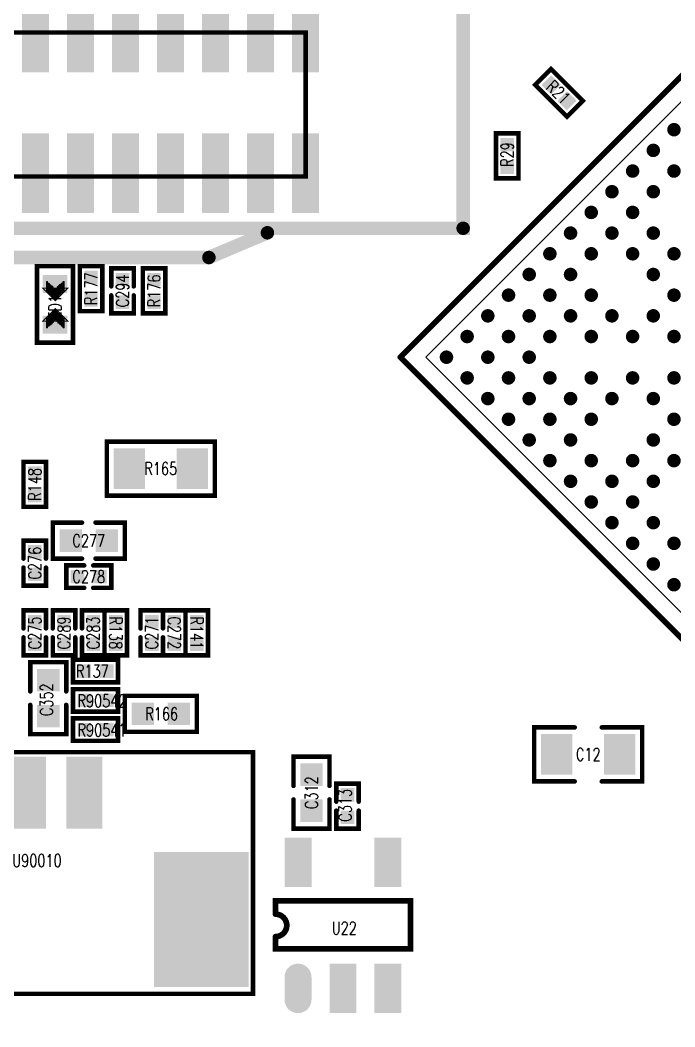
# Model space of a CAD drawing. Extents: x -54.9 to 3.9, y -25.5 to 62.3.
# Drawn here: x -40.33 to -25.77, y -4 to 18.37 of the extents above; entities that cross this region are included whole.
import ezdxf
from ezdxf.enums import TextEntityAlignment as Align

# ---------------------------------------------------------------- set-up
doc = ezdxf.new("R2010")
doc.units = 0
for name, pattern in [('KEEPOUT_00001000$0', [2, 1, 1]), ('TRMIDX_0', [2, 1, 1]), ('TRMIDX_1', [2, 1, 1])]:
    doc.linetypes.add(name, pattern=pattern)
for name, color, linetype in [('DRIL_NPLTE_THRU_01', 3, 'CONTINUOUS'), ('DRIL_NPLTE_THRU_02', 176, 'CONTINUOUS'), ('DRIL_NPLTE_THRU_03', 222, 'CONTINUOUS'), ('DRIL_NPLTE_THRU_04', 34, 'CONTINUOUS'), ('DRIL_NPLTE_THRU_05', 171, 'CONTINUOUS'), ('DRIL_NPLTE_THRU_06', 186, 'CONTINUOUS'), ('DRIL_NPLTE_THRU_07', 6, 'CONTINUOUS'), ('DRIL_NPLTE_THRU_08', 2, 'CONTINUOUS'), ('DRIL_PLTE_THRU_01', 3, 'CONTINUOUS'), ('DRIL_PLTE_THRU_02', 176, 'CONTINUOUS'), ('DRIL_PLTE_THRU_03', 222, 'CONTINUOUS'), ('DRIL_PLTE_THRU_04', 34, 'CONTINUOUS'), ('DRIL_PLTE_THRU_05', 171, 'CONTINUOUS'), ('DRIL_PLTE_THRU_06', 186, 'CONTINUOUS'), ('DRIL_PLTE_THRU_07', 6, 'CONTINUOUS'), ('DRIL_PLTE_THRU_08', 2, 'CONTINUOUS'), ('KEEPOUT_01', 4, 'CONTINUOUS'), ('PADS_BOT', 56, 'CONTINUOUS'), ('PADS_INNER', 96, 'CONTINUOUS'), ('PADS_TOP', 96, 'CONTINUOUS'), ('PADS_XR_123', 3, 'CONTINUOUS'), ('PART_NAME_126', 6, 'CONTINUOUS'), ('PART_TOP_2DLINE_00', 254, 'CONTINUOUS'), ('PART_TOP_2DLINE_126', 254, 'CONTINUOUS'), ('PART_TOP_COPPER_01', 254, 'CONTINUOUS')]:
    doc.layers.add(name, color=color, linetype=linetype)
doc.styles.add('W0$04', font='simplex', dxfattribs={"width": 0.75})

# ---------------------------------------------------------------- blocks, each defined once
blk = doc.blocks.new('SMOOTH_0$127')
at = {"const_width": 0.0635}
blk.add_lwpolyline([(-0.03175, 0, 1), (0.03175, 0, 1)], format="xyb", close=True, dxfattribs=at)
blk = doc.blocks.new('PART_BODY_TOP_154')
at = {"layer": 'KEEPOUT_01', "linetype": 'KEEPOUT_00001000$0'}
blk.add_lwpolyline([(-9.1, 9.1), (9.05, 9.1), (9.05, -9.1), (-9.1, -9.1)], close=True, dxfattribs=at)
at = {"layer": 'PART_TOP_2DLINE_00', "const_width": 0.127}
for points in [[(-9.5, -9.5), (-9.5, 9.095)], [(9.5, -9.5), (-9.5, -9.5)]]:
    blk.add_lwpolyline(points, dxfattribs=at)
at = {"layer": 'PART_TOP_2DLINE_00'}
blk.add_blockref('SMOOTH_0$127', (-9.5, -9.5), dxfattribs=at)
blk.add_blockref('SMOOTH_0$127', (-9.5, -9.5), dxfattribs=at)
blk = doc.blocks.new('DRIL_HOLE_0')
blk.add_lwpolyline([(0, 0, 1), (0, 0, 1)], format="xyb", close=True)
blk = doc.blocks.new('PAD_1')
blk.add_lwpolyline([(0, 0, 1), (0, 0, 1)], format="xyb", close=True)
blk = doc.blocks.new('PAD_3')
at = {"const_width": 0.15}
blk.add_lwpolyline([(0, -0.075, 1), (0, 0.075, 1)], format="xyb", close=True, dxfattribs=at)
blk = doc.blocks.new('STK_TOP_377')
at = {"layer": 'DRIL_PLTE_THRU_01'}
blk.add_blockref('DRIL_HOLE_0', (0, 0), dxfattribs=at)
at = {"layer": 'DRIL_PLTE_THRU_02'}
blk.add_blockref('DRIL_HOLE_0', (0, 0), dxfattribs=at)
at = {"layer": 'DRIL_PLTE_THRU_03'}
blk.add_blockref('DRIL_HOLE_0', (0, 0), dxfattribs=at)
at = {"layer": 'DRIL_PLTE_THRU_04'}
blk.add_blockref('DRIL_HOLE_0', (0, 0), dxfattribs=at)
at = {"layer": 'DRIL_PLTE_THRU_05'}
blk.add_blockref('DRIL_HOLE_0', (0, 0), dxfattribs=at)
at = {"layer": 'DRIL_PLTE_THRU_06'}
blk.add_blockref('DRIL_HOLE_0', (0, 0), dxfattribs=at)
at = {"layer": 'DRIL_PLTE_THRU_07'}
blk.add_blockref('DRIL_HOLE_0', (0, 0), dxfattribs=at)
at = {"layer": 'DRIL_PLTE_THRU_08'}
blk.add_blockref('DRIL_HOLE_0', (0, 0), dxfattribs=at)
at = {"layer": 'PADS_BOT'}
blk.add_blockref('PAD_1', (0, 0), dxfattribs=at)
at = {"layer": 'PADS_INNER'}
blk.add_blockref('PAD_1', (0, 0), dxfattribs=at)
at = {"layer": 'PADS_TOP'}
blk.add_blockref('PAD_3', (0, 0), dxfattribs=at)
at = {"layer": 'PADS_XR_123'}
blk.add_blockref('PAD_3', (0, 0), dxfattribs=at)
blk = doc.blocks.new('SYM_TOP_4')
for name, p in [('PART_BODY_TOP_154', (0, 0)), ('STK_TOP_377', (-8.775, -1.625)), ('STK_TOP_377', (-8.775, -2.275)), ('STK_TOP_377', (-8.125, -2.275)), ('STK_TOP_377', (-8.775, -2.925)), ('STK_TOP_377', (-8.125, -2.925)), ('STK_TOP_377', (-8.775, -3.575)), ('STK_TOP_377', (-8.125, -3.575)), ('STK_TOP_377', (-7.475, -3.575)), ('STK_TOP_377', (-6.825, -3.575)), ('STK_TOP_377', (-8.775, -4.225)), ('STK_TOP_377', (-8.125, -4.225)), ('STK_TOP_377', (-7.475, -4.225)), ('STK_TOP_377', (-6.825, -4.225)), ('STK_TOP_377', (-6.175, -4.225)), ('STK_TOP_377', (-8.775, -4.875)), ('STK_TOP_377', (-8.125, -4.875)), ('STK_TOP_377', (-6.175, -4.875)), ('STK_TOP_377', (-5.525, -4.875)), ('STK_TOP_377', (-8.775, -5.525)), ('STK_TOP_377', (-8.125, -5.525)), ('STK_TOP_377', (-7.475, -5.525)), ('STK_TOP_377', (-6.825, -5.525)), ('STK_TOP_377', (-6.175, -5.525)), ('STK_TOP_377', (-4.875, -5.525)), ('STK_TOP_377', (-8.775, -6.175)), ('STK_TOP_377', (-8.125, -6.175)), ('STK_TOP_377', (-7.475, -6.175)), ('STK_TOP_377', (-6.825, -6.175)), ('STK_TOP_377', (-5.525, -6.175)), ('STK_TOP_377', (-4.875, -6.175)), ('STK_TOP_377', (-4.225, -6.175)), ('STK_TOP_377', (-8.775, -6.825)), ('STK_TOP_377', (-8.125, -6.825)), ('STK_TOP_377', (-7.475, -6.825)), ('STK_TOP_377', (-6.175, -6.825)), ('STK_TOP_377', (-5.525, -6.825)), ('STK_TOP_377', (-4.225, -6.825)), ('STK_TOP_377', (-3.575, -6.825)), ('STK_TOP_377', (-8.775, -7.475)), ('STK_TOP_377', (-8.125, -7.475)), ('STK_TOP_377', (-7.475, -7.475)), ('STK_TOP_377', (-6.825, -7.475)), ('STK_TOP_377', (-6.175, -7.475)), ('STK_TOP_377', (-5.525, -7.475)), ('STK_TOP_377', (-4.225, -7.475)), ('STK_TOP_377', (-3.575, -7.475)), ('STK_TOP_377', (-8.775, -8.125)), ('STK_TOP_377', (-8.125, -8.125)), ('STK_TOP_377', (-7.475, -8.125)), ('STK_TOP_377', (-6.825, -8.125)), ('STK_TOP_377', (-6.175, -8.125)), ('STK_TOP_377', (-5.525, -8.125)), ('STK_TOP_377', (-4.875, -8.125)), ('STK_TOP_377', (-4.225, -8.125)), ('STK_TOP_377', (-3.575, -8.125)), ('STK_TOP_377', (-2.925, -8.125)), ('STK_TOP_377', (-2.275, -8.125)), ('STK_TOP_377', (-8.775, -8.775)), ('STK_TOP_377', (-8.125, -8.775)), ('STK_TOP_377', (-7.475, -8.775)), ('STK_TOP_377', (-6.825, -8.775)), ('STK_TOP_377', (-6.175, -8.775)), ('STK_TOP_377', (-5.525, -8.775)), ('STK_TOP_377', (-4.875, -8.775)), ('STK_TOP_377', (-4.225, -8.775)), ('STK_TOP_377', (-3.575, -8.775)), ('STK_TOP_377', (-2.925, -8.775)), ('STK_TOP_377', (-2.275, -8.775)), ('STK_TOP_377', (-1.625, -8.775))]:
    blk.add_blockref(name, p)
blk = doc.blocks.new('PART_TOP_1')
blk.add_blockref('SYM_TOP_4', (0, 0))
blk = doc.blocks.new('SMOOTH_0$1')
at = {"const_width": 0.05}
blk.add_lwpolyline([(-0.025, 0, 1), (0.025, 0, 1)], format="xyb", close=True, dxfattribs=at)
blk = doc.blocks.new('PART_BODY_TOP_164')
at = {"layer": 'PART_TOP_2DLINE_126', "const_width": 0.1}
for points in [[(-0.1, 0.25), (-0.5, 0.25), (-0.5, -0.25), (-0.1, -0.25)], [(0.1, 0.25), (0.5, 0.25), (0.5, -0.25), (0.1, -0.25)]]:
    blk.add_lwpolyline(points, dxfattribs=at)
at = {"layer": 'PART_TOP_2DLINE_126'}
for p in [(-0.5, 0.25), (-0.1, 0.25), (0.1, 0.25), (0.5, 0.25), (-0.5, -0.25), (-0.1, -0.25), (0.1, -0.25), (0.5, -0.25)]:
    blk.add_blockref('SMOOTH_0$1', p, dxfattribs=at)
blk = doc.blocks.new('PAD_13')
at = {"const_width": 0.3}
blk.add_lwpolyline([(-0.15, 0), (0.15, 0)], dxfattribs=at)
blk = doc.blocks.new('STK_TOP_408')
at = {"layer": 'DRIL_NPLTE_THRU_01'}
blk.add_blockref('DRIL_HOLE_0', (0, 0), dxfattribs=at)
at = {"layer": 'DRIL_NPLTE_THRU_02'}
blk.add_blockref('DRIL_HOLE_0', (0, 0), dxfattribs=at)
at = {"layer": 'DRIL_NPLTE_THRU_03'}
blk.add_blockref('DRIL_HOLE_0', (0, 0), dxfattribs=at)
at = {"layer": 'DRIL_NPLTE_THRU_04'}
blk.add_blockref('DRIL_HOLE_0', (0, 0), dxfattribs=at)
at = {"layer": 'DRIL_NPLTE_THRU_05'}
blk.add_blockref('DRIL_HOLE_0', (0, 0), dxfattribs=at)
at = {"layer": 'DRIL_NPLTE_THRU_06'}
blk.add_blockref('DRIL_HOLE_0', (0, 0), dxfattribs=at)
at = {"layer": 'DRIL_NPLTE_THRU_07'}
blk.add_blockref('DRIL_HOLE_0', (0, 0), dxfattribs=at)
at = {"layer": 'DRIL_NPLTE_THRU_08'}
blk.add_blockref('DRIL_HOLE_0', (0, 0), dxfattribs=at)
at = {"layer": 'PADS_BOT'}
blk.add_blockref('PAD_1', (0, 0), dxfattribs=at)
at = {"layer": 'PADS_INNER'}
blk.add_blockref('PAD_1', (0, 0), dxfattribs=at)
at = {"layer": 'PADS_TOP'}
blk.add_blockref('PAD_13', (0, 0), dxfattribs=at)
blk = doc.blocks.new('SYM_TOP_9')
for name, p in [('PART_BODY_TOP_164', (0, 0)), ('STK_TOP_408', (-0.25, 0)), ('STK_TOP_408', (0.25, 0))]:
    blk.add_blockref(name, p)
blk = doc.blocks.new('PART_TOP_32')
blk.add_blockref('SYM_TOP_9', (0, 0))
at = {"layer": 'PART_NAME_126', "style": 'W0$04', "width": 0.75}
blk.add_text('C294', height=0.28, rotation=180, dxfattribs=at).set_placement((0, 0), align=Align.MIDDLE_CENTER)
blk = doc.blocks.new('PART_TOP_62')
blk.add_blockref('SYM_TOP_9', (0, 0))
at = {"layer": 'PART_NAME_126', "style": 'W0$04', "width": 0.75}
blk.add_text('C276', height=0.28, dxfattribs=at).set_placement((0, 0), align=Align.MIDDLE_CENTER)
blk = doc.blocks.new('PART_TOP_69')
blk.add_blockref('SYM_TOP_9', (0, 0))
at = {"layer": 'PART_NAME_126', "style": 'W0$04', "width": 0.75}
blk.add_text('C278', height=0.28, rotation=180, dxfattribs=at).set_placement((0, 0), align=Align.MIDDLE_CENTER)
blk = doc.blocks.new('PART_BODY_TOP_163')
at = {"layer": 'PART_TOP_2DLINE_126', "const_width": 0.1}
for points in [[(-0.3, 0.6), (-1.2, 0.6), (-1.2, -0.6), (-0.3, -0.6)], [(0.3, -0.6), (1.2, -0.6), (1.2, 0.6), (0.3, 0.6)]]:
    blk.add_lwpolyline(points, dxfattribs=at)
at = {"layer": 'PART_TOP_2DLINE_126'}
for p in [(-1.2, 0.6), (-0.3, 0.6), (0.3, 0.6), (1.2, 0.6), (-1.2, -0.6), (-0.3, -0.6), (0.3, -0.6), (1.2, -0.6)]:
    blk.add_blockref('SMOOTH_0$1', p, dxfattribs=at)
blk = doc.blocks.new('PAD_15')
at = {"const_width": 0.7}
blk.add_lwpolyline([(-0.45, 0), (0.45, 0)], dxfattribs=at)
blk = doc.blocks.new('STK_TOP_406')
at = {"layer": 'DRIL_PLTE_THRU_01'}
blk.add_blockref('DRIL_HOLE_0', (0, 0), dxfattribs=at)
at = {"layer": 'DRIL_PLTE_THRU_02'}
blk.add_blockref('DRIL_HOLE_0', (0, 0), dxfattribs=at)
at = {"layer": 'DRIL_PLTE_THRU_03'}
blk.add_blockref('DRIL_HOLE_0', (0, 0), dxfattribs=at)
at = {"layer": 'DRIL_PLTE_THRU_04'}
blk.add_blockref('DRIL_HOLE_0', (0, 0), dxfattribs=at)
at = {"layer": 'DRIL_PLTE_THRU_05'}
blk.add_blockref('DRIL_HOLE_0', (0, 0), dxfattribs=at)
at = {"layer": 'DRIL_PLTE_THRU_06'}
blk.add_blockref('DRIL_HOLE_0', (0, 0), dxfattribs=at)
at = {"layer": 'DRIL_PLTE_THRU_07'}
blk.add_blockref('DRIL_HOLE_0', (0, 0), dxfattribs=at)
at = {"layer": 'DRIL_PLTE_THRU_08'}
blk.add_blockref('DRIL_HOLE_0', (0, 0), dxfattribs=at)
at = {"layer": 'PADS_BOT'}
blk.add_blockref('PAD_1', (0, 0), dxfattribs=at)
at = {"layer": 'PADS_INNER'}
blk.add_blockref('PAD_1', (0, 0), dxfattribs=at)
at = {"layer": 'PADS_TOP', "rotation": 90}
blk.add_blockref('PAD_15', (0, 0), dxfattribs=at)
blk = doc.blocks.new('SYM_TOP_12')
for name, p in [('STK_TOP_406', (-0.7, 0)), ('STK_TOP_406', (0.7, 0)), ('PART_BODY_TOP_163', (0, 0))]:
    blk.add_blockref(name, p)
blk = doc.blocks.new('PART_TOP_106')
blk.add_blockref('SYM_TOP_12', (0, 0))
at = {"layer": 'PART_NAME_126', "style": 'W0$04', "width": 0.75}
blk.add_text('C12', height=0.28, dxfattribs=at).set_placement((0, 0), align=Align.MIDDLE_CENTER)
blk = doc.blocks.new('PART_TOP_172')
blk.add_blockref('SYM_TOP_9', (0, 0))
at = {"layer": 'PART_NAME_126', "style": 'W0$04', "width": 0.75}
blk.add_text('C275', height=0.28, rotation=180, dxfattribs=at).set_placement((0, 0), align=Align.MIDDLE_CENTER)
blk = doc.blocks.new('PART_TOP_180')
blk.add_blockref('SYM_TOP_9', (0, 0))
at = {"layer": 'PART_NAME_126', "style": 'W0$04', "width": 0.75}
blk.add_text('C283', height=0.28, rotation=180, dxfattribs=at).set_placement((0, 0), align=Align.MIDDLE_CENTER)
blk = doc.blocks.new('PART_TOP_202')
blk.add_blockref('SYM_TOP_9', (0, 0))
at = {"layer": 'PART_NAME_126', "style": 'W0$04', "width": 0.75}
blk.add_text('C271', height=0.28, dxfattribs=at).set_placement((0, 0), align=Align.MIDDLE_CENTER)
blk = doc.blocks.new('PART_TOP_274')
blk.add_blockref('SYM_TOP_9', (0, 0))
at = {"layer": 'PART_NAME_126', "style": 'W0$04', "width": 0.75}
blk.add_text('C289', height=0.28, rotation=180, dxfattribs=at).set_placement((0, 0), align=Align.MIDDLE_CENTER)
blk = doc.blocks.new('PART_TOP_275')
blk.add_blockref('SYM_TOP_9', (0, 0))
at = {"layer": 'PART_NAME_126', "style": 'W0$04', "width": 0.75}
blk.add_text('C313', height=0.28, dxfattribs=at).set_placement((0.02, 0.05), align=Align.MIDDLE_CENTER)
blk = doc.blocks.new('PART_BODY_TOP_175')
at = {"layer": 'PART_TOP_2DLINE_126', "const_width": 0.1}
for points in [[(-0.15, 0.4), (-0.8, 0.4), (-0.8, -0.4), (-0.15, -0.4)], [(0.15, -0.4), (0.8, -0.4), (0.8, 0.4), (0.15, 0.4)]]:
    blk.add_lwpolyline(points, dxfattribs=at)
at = {"layer": 'PART_TOP_2DLINE_126'}
for p in [(-0.8, 0.4), (-0.15, 0.4), (0.15, 0.4), (0.8, 0.4), (-0.8, -0.4), (-0.15, -0.4), (0.15, -0.4), (0.8, -0.4)]:
    blk.add_blockref('SMOOTH_0$1', p, dxfattribs=at)
blk = doc.blocks.new('PAD_19')
at = {"const_width": 0.5}
blk.add_lwpolyline([(-0.25, 0), (0.25, 0)], dxfattribs=at)
blk = doc.blocks.new('STK_TOP_435')
at = {"layer": 'DRIL_PLTE_THRU_01'}
blk.add_blockref('DRIL_HOLE_0', (0, 0), dxfattribs=at)
at = {"layer": 'DRIL_PLTE_THRU_02'}
blk.add_blockref('DRIL_HOLE_0', (0, 0), dxfattribs=at)
at = {"layer": 'DRIL_PLTE_THRU_03'}
blk.add_blockref('DRIL_HOLE_0', (0, 0), dxfattribs=at)
at = {"layer": 'DRIL_PLTE_THRU_04'}
blk.add_blockref('DRIL_HOLE_0', (0, 0), dxfattribs=at)
at = {"layer": 'DRIL_PLTE_THRU_05'}
blk.add_blockref('DRIL_HOLE_0', (0, 0), dxfattribs=at)
at = {"layer": 'DRIL_PLTE_THRU_06'}
blk.add_blockref('DRIL_HOLE_0', (0, 0), dxfattribs=at)
at = {"layer": 'DRIL_PLTE_THRU_07'}
blk.add_blockref('DRIL_HOLE_0', (0, 0), dxfattribs=at)
at = {"layer": 'DRIL_PLTE_THRU_08'}
blk.add_blockref('DRIL_HOLE_0', (0, 0), dxfattribs=at)
at = {"layer": 'PADS_BOT'}
blk.add_blockref('PAD_1', (0, 0), dxfattribs=at)
at = {"layer": 'PADS_INNER'}
blk.add_blockref('PAD_1', (0, 0), dxfattribs=at)
at = {"layer": 'PADS_TOP'}
blk.add_blockref('PAD_19', (0, 0), dxfattribs=at)
blk = doc.blocks.new('SYM_TOP_7')
for name, p in [('PART_BODY_TOP_175', (0, 0)), ('STK_TOP_435', (-0.4, 0)), ('STK_TOP_435', (0.4, 0))]:
    blk.add_blockref(name, p)
blk = doc.blocks.new('PART_TOP_276')
blk.add_blockref('SYM_TOP_7', (0, 0))
at = {"layer": 'PART_NAME_126', "style": 'W0$04', "width": 0.75}
blk.add_text('C277', height=0.28, rotation=180, dxfattribs=at).set_placement((0, 0), align=Align.MIDDLE_CENTER)
blk = doc.blocks.new('PART_TOP_324')
blk.add_blockref('SYM_TOP_9', (0, 0))
at = {"layer": 'PART_NAME_126', "style": 'W0$04', "width": 0.75}
blk.add_text('C272', height=0.28, rotation=180, dxfattribs=at).set_placement((0, 0), align=Align.MIDDLE_CENTER)
blk = doc.blocks.new('SMOOTH_0$0254')
at = {"const_width": 0.0127}
blk.add_lwpolyline([(-0.00635, 0, 1), (0.00635, 0, 1)], format="xyb", close=True, dxfattribs=at)
blk = doc.blocks.new('SMOOTH_0$0508')
at = {"const_width": 0.0254}
blk.add_lwpolyline([(-0.0127, 0, 1), (0.0127, 0, 1)], format="xyb", close=True, dxfattribs=at)
blk = doc.blocks.new('PART_BODY_TOP_29')
at = {"layer": 'PART_TOP_2DLINE_126', "const_width": 0.1}
blk.add_lwpolyline([(0.85, -0.4), (0.85, 0.4), (-0.85, 0.4), (-0.85, -0.4)], close=True, dxfattribs=at)
at = {"layer": 'PART_TOP_COPPER_01', "linetype": 'TRMIDX_0', "const_width": 0.0254}
for points in [[(-0.3556, -0.2667), (-0.08255, 0.00635), (-0.36195, 0.28575), (-0.36195, -0.254), (-0.3556, -0.254)], [(-0.3048, -0.1651), (-0.1397, 0), (-0.31115, 0.17145), (-0.31115, -0.1524), (-0.3048, -0.1524)]]:
    blk.add_lwpolyline(points, close=True, dxfattribs=at)
at = {"layer": 'PART_TOP_COPPER_01', "linetype": 'TRMIDX_1', "const_width": 0.0254}
for points in [[(0.3683, 0.2794), (0.09525, 0.00635), (0.37465, -0.27305), (0.37465, 0.2667), (0.3683, 0.2667)], [(0.3175, 0.1778), (0.1524, 0.0127), (0.32385, -0.15875), (0.32385, 0.1651), (0.3175, 0.1651)]]:
    blk.add_lwpolyline(points, close=True, dxfattribs=at)
at = {"layer": 'PART_TOP_COPPER_01', "linetype": 'TRMIDX_0', "const_width": 0.0508}
for points in [[(-0.3048, 0.1905), (-0.4953, 0.1905)], [(-0.2667, 0.1524), (-0.4572, 0.1524)], [(-0.2413, 0.1143), (-0.4318, 0.1143)], [(-0.2159, 0.0889), (-0.4064, 0.0889)], [(-0.1905, 0.0635), (-0.381, 0.0635)], [(-0.1524, 0.0381), (-0.3429, 0.0381)], [(-0.1397, -0.0127), (-0.3302, -0.0127)], [(-0.127, 0.0127), (-0.3175, 0.0127)], [(-0.3048, -0.1778), (-0.4953, -0.1778)], [(-0.2667, -0.1397), (-0.4572, -0.1397)], [(-0.2286, -0.1016), (-0.4191, -0.1016)], [(-0.2032, -0.0635), (-0.3937, -0.0635)], [(-0.1651, -0.0381), (-0.3556, -0.0381)]]:
    blk.add_lwpolyline(points, dxfattribs=at)
at = {"layer": 'PART_TOP_COPPER_01', "linetype": 'TRMIDX_1', "const_width": 0.0508}
for points in [[(0.1397, 0), (0.3302, 0)], [(0.1524, 0.0254), (0.3429, 0.0254)], [(0.1651, -0.0254), (0.3556, -0.0254)], [(0.1778, 0.0508), (0.3683, 0.0508)], [(0.2159, 0.0762), (0.4064, 0.0762)], [(0.2413, 0.1143), (0.4318, 0.1143)], [(0.2794, 0.1524), (0.4699, 0.1524)], [(0.3175, 0.1905), (0.508, 0.1905)], [(0.2032, -0.0508), (0.3937, -0.0508)], [(0.2286, -0.0762), (0.4191, -0.0762)], [(0.254, -0.1016), (0.4445, -0.1016)], [(0.2794, -0.1397), (0.4699, -0.1397)], [(0.3175, -0.1778), (0.508, -0.1778)]]:
    blk.add_lwpolyline(points, dxfattribs=at)
at = {"layer": 'PART_TOP_2DLINE_126'}
for p in [(-0.85, 0.4), (0.85, 0.4), (-0.85, -0.4), (0.85, -0.4)]:
    blk.add_blockref('SMOOTH_0$1', p, dxfattribs=at)
at = {"layer": 'PART_TOP_COPPER_01'}
for name, p in [('SMOOTH_0$0254', (-0.36195, 0.28575)), ('SMOOTH_0$0254', (0.3683, 0.2794)), ('SMOOTH_0$0254', (0.3683, 0.2667)), ('SMOOTH_0$0254', (0.37465, 0.2667)), ('SMOOTH_0$0508', (-0.4953, 0.1905)), ('SMOOTH_0$0508', (-0.4572, 0.1524)), ('SMOOTH_0$0508', (-0.4318, 0.1143)), ('SMOOTH_0$0508', (-0.4064, 0.0889)), ('SMOOTH_0$0508', (-0.381, 0.0635)), ('SMOOTH_0$0508', (-0.3429, 0.0381)), ('SMOOTH_0$0508', (-0.3302, -0.0127)), ('SMOOTH_0$0508', (-0.3175, 0.0127)), ('SMOOTH_0$0508', (-0.3048, 0.1905)), ('SMOOTH_0$0254', (-0.31115, 0.17145)), ('SMOOTH_0$0508', (-0.2667, 0.1524)), ('SMOOTH_0$0508', (-0.2413, 0.1143)), ('SMOOTH_0$0508', (-0.2159, 0.0889)), ('SMOOTH_0$0508', (-0.1905, 0.0635)), ('SMOOTH_0$0508', (-0.1524, 0.0381)), ('SMOOTH_0$0508', (-0.1397, -0.0127)), ('SMOOTH_0$0508', (-0.127, 0.0127)), ('SMOOTH_0$0254', (-0.1397, 0)), ('SMOOTH_0$0254', (-0.08255, 0.00635)), ('SMOOTH_0$0254', (0.09525, 0.00635)), ('SMOOTH_0$0508', (0.1397, 0)), ('SMOOTH_0$0508', (0.1524, 0.0254)), ('SMOOTH_0$0254', (0.1524, 0.0127)), ('SMOOTH_0$0508', (0.1651, -0.0254)), ('SMOOTH_0$0508', (0.1778, 0.0508)), ('SMOOTH_0$0508', (0.2159, 0.0762)), ('SMOOTH_0$0508', (0.2413, 0.1143)), ('SMOOTH_0$0508', (0.2794, 0.1524)), ('SMOOTH_0$0508', (0.3175, 0.1905)), ('SMOOTH_0$0254', (0.3175, 0.1778)), ('SMOOTH_0$0254', (0.3175, 0.1651)), ('SMOOTH_0$0508', (0.3302, 0)), ('SMOOTH_0$0254', (0.32385, 0.1651)), ('SMOOTH_0$0508', (0.3429, 0.0254)), ('SMOOTH_0$0508', (0.3556, -0.0254)), ('SMOOTH_0$0508', (0.3683, 0.0508)), ('SMOOTH_0$0508', (0.4064, 0.0762)), ('SMOOTH_0$0508', (0.4318, 0.1143)), ('SMOOTH_0$0508', (0.4699, 0.1524)), ('SMOOTH_0$0508', (0.508, 0.1905)), ('SMOOTH_0$0508', (-0.4953, -0.1778)), ('SMOOTH_0$0508', (-0.4572, -0.1397)), ('SMOOTH_0$0508', (-0.4191, -0.1016)), ('SMOOTH_0$0508', (-0.3937, -0.0635)), ('SMOOTH_0$0508', (-0.3556, -0.0381)), ('SMOOTH_0$0508', (-0.3048, -0.1778)), ('SMOOTH_0$0254', (-0.31115, -0.1524)), ('SMOOTH_0$0254', (-0.3048, -0.1524)), ('SMOOTH_0$0254', (-0.3048, -0.1651)), ('SMOOTH_0$0508', (-0.2667, -0.1397)), ('SMOOTH_0$0508', (-0.2286, -0.1016)), ('SMOOTH_0$0508', (-0.2032, -0.0635)), ('SMOOTH_0$0508', (-0.1651, -0.0381)), ('SMOOTH_0$0508', (0.2032, -0.0508)), ('SMOOTH_0$0508', (0.2286, -0.0762)), ('SMOOTH_0$0508', (0.254, -0.1016)), ('SMOOTH_0$0508', (0.2794, -0.1397)), ('SMOOTH_0$0508', (0.3175, -0.1778)), ('SMOOTH_0$0254', (0.32385, -0.15875)), ('SMOOTH_0$0508', (0.3937, -0.0508)), ('SMOOTH_0$0508', (0.4191, -0.0762)), ('SMOOTH_0$0508', (0.4445, -0.1016)), ('SMOOTH_0$0508', (0.4699, -0.1397)), ('SMOOTH_0$0508', (0.508, -0.1778)), ('SMOOTH_0$0254', (-0.36195, -0.254)), ('SMOOTH_0$0254', (-0.3556, -0.254)), ('SMOOTH_0$0254', (-0.3556, -0.2667)), ('SMOOTH_0$0254', (0.37465, -0.27305))]:
    blk.add_blockref(name, p, dxfattribs=at)
blk = doc.blocks.new('PAD_18')
at = {"const_width": 0.4}
blk.add_lwpolyline([(-0.275, 0), (0.275, 0)], dxfattribs=at)
blk = doc.blocks.new('STK_TOP_121')
at = {"layer": 'DRIL_PLTE_THRU_01'}
blk.add_blockref('DRIL_HOLE_0', (0, 0), dxfattribs=at)
at = {"layer": 'DRIL_PLTE_THRU_02'}
blk.add_blockref('DRIL_HOLE_0', (0, 0), dxfattribs=at)
at = {"layer": 'DRIL_PLTE_THRU_03'}
blk.add_blockref('DRIL_HOLE_0', (0, 0), dxfattribs=at)
at = {"layer": 'DRIL_PLTE_THRU_04'}
blk.add_blockref('DRIL_HOLE_0', (0, 0), dxfattribs=at)
at = {"layer": 'DRIL_PLTE_THRU_05'}
blk.add_blockref('DRIL_HOLE_0', (0, 0), dxfattribs=at)
at = {"layer": 'DRIL_PLTE_THRU_06'}
blk.add_blockref('DRIL_HOLE_0', (0, 0), dxfattribs=at)
at = {"layer": 'DRIL_PLTE_THRU_07'}
blk.add_blockref('DRIL_HOLE_0', (0, 0), dxfattribs=at)
at = {"layer": 'DRIL_PLTE_THRU_08'}
blk.add_blockref('DRIL_HOLE_0', (0, 0), dxfattribs=at)
at = {"layer": 'PADS_BOT'}
blk.add_blockref('PAD_1', (0, 0), dxfattribs=at)
at = {"layer": 'PADS_INNER'}
blk.add_blockref('PAD_1', (0, 0), dxfattribs=at)
at = {"layer": 'PADS_TOP', "rotation": 90}
blk.add_blockref('PAD_18', (0, 0), dxfattribs=at)
blk = doc.blocks.new('SYM_TOP_22')
for name, p in [('PART_BODY_TOP_29', (0, 0)), ('STK_TOP_121', (-0.45, 0)), ('STK_TOP_121', (0.45, 0))]:
    blk.add_blockref(name, p)
blk = doc.blocks.new('PART_TOP_388')
blk.add_blockref('SYM_TOP_22', (0, 0))
at = {"layer": 'PART_NAME_126', "style": 'W0$04', "width": 0.75}
blk.add_text('ED15', height=0.28, rotation=180, dxfattribs=at).set_placement((-0.03, 0), align=Align.MIDDLE_CENTER)
blk = doc.blocks.new('SMOOTH_0$3')
at = {"const_width": 0.15}
blk.add_lwpolyline([(-0.075, 0, 1), (0.075, 0, 1)], format="xyb", close=True, dxfattribs=at)
blk = doc.blocks.new('PART_BODY_TOP_174')
at = {"layer": 'PART_TOP_2DLINE_126'}
for points, const_width in [([(-3.55, 1.25), (17.5, 1.25), (17.5, -4.35), (-3.55, -4.35)], 0.3), ([(-0.05, 0), (14, 0), (14, -3.2), (-0.05, -3.2)], 0.1)]:
    blk.add_lwpolyline(points, close=True, dxfattribs=dict(at, const_width=const_width))
at = {"layer": 'PART_TOP_2DLINE_126', "const_width": 0.3}
blk.add_lwpolyline([(1.1, -4.3), (2.75, -5), (11.85, -5), (13.15, -4.45)], dxfattribs=at)
at = {"layer": 'PART_TOP_2DLINE_126'}
for name, p in [('SMOOTH_0$3', (-3.55, 1.25)), ('SMOOTH_0$3', (17.5, 1.25)), ('SMOOTH_0$1', (-0.05, 0)), ('SMOOTH_0$1', (14, 0)), ('SMOOTH_0$1', (-0.05, -3.2)), ('SMOOTH_0$1', (14, -3.2)), ('SMOOTH_0$3', (-3.55, -4.35)), ('SMOOTH_0$3', (1.1, -4.3)), ('SMOOTH_0$3', (17.5, -4.35)), ('SMOOTH_0$3', (13.15, -4.45)), ('SMOOTH_0$3', (2.75, -5)), ('SMOOTH_0$3', (11.85, -5))]:
    blk.add_blockref(name, p, dxfattribs=at)
blk = doc.blocks.new('PAD_29')
at = {"const_width": 0.6}
blk.add_lwpolyline([(-0.8875, 0), (0.8875, 0)], dxfattribs=at)
blk = doc.blocks.new('STK_TOP_433')
at = {"layer": 'DRIL_PLTE_THRU_01'}
blk.add_blockref('DRIL_HOLE_0', (0, 0), dxfattribs=at)
at = {"layer": 'DRIL_PLTE_THRU_02'}
blk.add_blockref('DRIL_HOLE_0', (0, 0), dxfattribs=at)
at = {"layer": 'DRIL_PLTE_THRU_03'}
blk.add_blockref('DRIL_HOLE_0', (0, 0), dxfattribs=at)
at = {"layer": 'DRIL_PLTE_THRU_04'}
blk.add_blockref('DRIL_HOLE_0', (0, 0), dxfattribs=at)
at = {"layer": 'DRIL_PLTE_THRU_05'}
blk.add_blockref('DRIL_HOLE_0', (0, 0), dxfattribs=at)
at = {"layer": 'DRIL_PLTE_THRU_06'}
blk.add_blockref('DRIL_HOLE_0', (0, 0), dxfattribs=at)
at = {"layer": 'DRIL_PLTE_THRU_07'}
blk.add_blockref('DRIL_HOLE_0', (0, 0), dxfattribs=at)
at = {"layer": 'DRIL_PLTE_THRU_08'}
blk.add_blockref('DRIL_HOLE_0', (0, 0), dxfattribs=at)
at = {"layer": 'PADS_BOT'}
blk.add_blockref('PAD_1', (0, 0), dxfattribs=at)
at = {"layer": 'PADS_INNER'}
blk.add_blockref('PAD_1', (0, 0), dxfattribs=at)
at = {"layer": 'PADS_TOP', "rotation": 90}
blk.add_blockref('PAD_29', (0, 0), dxfattribs=at)
blk = doc.blocks.new('SYM_TOP_39')
for name, p in [('PART_BODY_TOP_174', (0, 0)), ('STK_TOP_433', (0, 0)), ('STK_TOP_433', (1, 0)), ('STK_TOP_433', (2, 0)), ('STK_TOP_433', (3, 0)), ('STK_TOP_433', (4, 0)), ('STK_TOP_433', (5, 0)), ('STK_TOP_433', (6, 0)), ('STK_TOP_433', (7, 0)), ('STK_TOP_433', (8, 0)), ('STK_TOP_433', (9, 0)), ('STK_TOP_433', (10, 0)), ('STK_TOP_433', (11, 0)), ('STK_TOP_433', (12, 0)), ('STK_TOP_433', (13, 0)), ('STK_TOP_433', (14, 0)), ('STK_TOP_433', (0, -3.125)), ('STK_TOP_433', (1, -3.125)), ('STK_TOP_433', (2, -3.125)), ('STK_TOP_433', (3, -3.125)), ('STK_TOP_433', (4, -3.125)), ('STK_TOP_433', (5, -3.125)), ('STK_TOP_433', (6, -3.125)), ('STK_TOP_433', (7, -3.125)), ('STK_TOP_433', (8, -3.125)), ('STK_TOP_433', (9, -3.125)), ('STK_TOP_433', (10, -3.125)), ('STK_TOP_433', (11, -3.125)), ('STK_TOP_433', (12, -3.125)), ('STK_TOP_433', (13, -3.125)), ('STK_TOP_433', (14, -3.125))]:
    blk.add_blockref(name, p)
blk = doc.blocks.new('PART_TOP_414')
blk.add_blockref('SYM_TOP_39', (0, 0))
at = {"layer": 'PART_NAME_126', "style": 'W0$04', "width": 0.75}
blk.add_text('J9511', height=0.28, dxfattribs=at).set_placement((6.975, -1.875), align=Align.MIDDLE_CENTER)
blk = doc.blocks.new('PART_BODY_TOP_166')
at = {"layer": 'PART_TOP_2DLINE_126', "const_width": 0.1}
blk.add_lwpolyline([(-0.5, 0.25), (0.5, 0.25), (0.5, -0.25), (-0.5, -0.25)], close=True, dxfattribs=at)
at = {"layer": 'PART_TOP_2DLINE_126'}
for p in [(-0.5, 0.25), (0.5, 0.25), (-0.5, -0.25), (0.5, -0.25)]:
    blk.add_blockref('SMOOTH_0$1', p, dxfattribs=at)
blk = doc.blocks.new('SYM_TOP_5')
for name, p in [('PART_BODY_TOP_166', (0, 0)), ('STK_TOP_408', (-0.25, 0)), ('STK_TOP_408', (0.25, 0))]:
    blk.add_blockref(name, p)
blk = doc.blocks.new('PART_TOP_446')
blk.add_blockref('SYM_TOP_5', (0, 0))
at = {"layer": 'PART_NAME_126', "style": 'W0$04', "width": 0.75}
blk.add_text('R21', height=0.28, rotation=181.2, dxfattribs=at).set_placement((0.02, 0), align=Align.MIDDLE_CENTER)
blk = doc.blocks.new('PART_TOP_520')
blk.add_blockref('SYM_TOP_5', (0, 0))
at = {"layer": 'PART_NAME_126', "style": 'W0$04', "width": 0.75}
blk.add_text('R137', height=0.28, rotation=180, dxfattribs=at).set_placement((0.07, 0), align=Align.MIDDLE_CENTER)
blk = doc.blocks.new('PART_TOP_521')
blk.add_blockref('SYM_TOP_5', (0, 0))
at = {"layer": 'PART_NAME_126', "style": 'W0$04', "width": 0.75}
blk.add_text('R138', height=0.28, dxfattribs=at).set_placement((0, 0), align=Align.MIDDLE_CENTER)
blk = doc.blocks.new('PART_TOP_523')
blk.add_blockref('SYM_TOP_5', (0, 0))
at = {"layer": 'PART_NAME_126', "style": 'W0$04', "width": 0.75}
blk.add_text('R141', height=0.28, rotation=180, dxfattribs=at).set_placement((0, 0), align=Align.MIDDLE_CENTER)
blk = doc.blocks.new('PART_TOP_526')
blk.add_blockref('SYM_TOP_5', (0, 0))
at = {"layer": 'PART_NAME_126', "style": 'W0$04', "width": 0.75}
blk.add_text('R148', height=0.28, dxfattribs=at).set_placement((0, 0), align=Align.MIDDLE_CENTER)
blk = doc.blocks.new('PART_TOP_542')
blk.add_blockref('SYM_TOP_5', (0, 0))
at = {"layer": 'PART_NAME_126', "style": 'W0$04', "width": 0.75}
blk.add_text('R176', height=0.28, dxfattribs=at).set_placement((0, 0), align=Align.MIDDLE_CENTER)
blk = doc.blocks.new('PART_TOP_543')
blk.add_blockref('SYM_TOP_5', (0, 0))
at = {"layer": 'PART_NAME_126', "style": 'W0$04', "width": 0.75}
blk.add_text('R177', height=0.28, dxfattribs=at).set_placement((0, 0), align=Align.MIDDLE_CENTER)
blk = doc.blocks.new('PART_TOP_553')
blk.add_blockref('SYM_TOP_5', (0, 0))
at = {"layer": 'PART_NAME_126', "style": 'W0$04', "width": 0.75}
blk.add_text('R29', height=0.28, rotation=180, dxfattribs=at).set_placement((-0.03, 0), align=Align.MIDDLE_CENTER)
blk = doc.blocks.new('PART_BODY_TOP_172')
at = {"layer": 'PART_TOP_2DLINE_126', "const_width": 0.1}
blk.add_lwpolyline([(-1.2, 0.6), (1.2, 0.6), (1.2, -0.6), (-1.2, -0.6)], close=True, dxfattribs=at)
at = {"layer": 'PART_TOP_2DLINE_126'}
for p in [(-1.2, 0.6), (1.2, 0.6), (-1.2, -0.6), (1.2, -0.6)]:
    blk.add_blockref('SMOOTH_0$1', p, dxfattribs=at)
blk = doc.blocks.new('SYM_TOP_25')
for name, p in [('STK_TOP_406', (-0.7, 0)), ('STK_TOP_406', (0.7, 0)), ('PART_BODY_TOP_172', (0, 0))]:
    blk.add_blockref(name, p)
blk = doc.blocks.new('PART_TOP_625')
blk.add_blockref('SYM_TOP_25', (0, 0))
at = {"layer": 'PART_NAME_126', "style": 'W0$04', "width": 0.75}
blk.add_text('R165', height=0.28, dxfattribs=at).set_placement((0, 0), align=Align.MIDDLE_CENTER)
blk = doc.blocks.new('PART_TOP_667')
blk.add_blockref('SYM_TOP_7', (0, 0))
at = {"layer": 'PART_NAME_126', "style": 'W0$04', "width": 0.75}
blk.add_text('C312', height=0.28, dxfattribs=at).set_placement((0, 0), align=Align.MIDDLE_CENTER)
blk = doc.blocks.new('PART_BODY_TOP_18')
at = {"layer": 'PART_TOP_2DLINE_00', "const_width": 0.127}
blk.add_lwpolyline([(-0.25, 1.5, 1), (0.25, 1.5), (0.547, 1.5), (0.547, -1.5), (-0.521, -1.5), (-0.521, 1.5)], format="xyb", close=True, dxfattribs=at)
at = {"layer": 'PART_TOP_2DLINE_00'}
for p in [(-0.521, 1.5), (-0.25, 1.5), (0.25, 1.5), (0.547, 1.5), (-0.521, -1.5), (0.547, -1.5)]:
    blk.add_blockref('SMOOTH_0$127', p, dxfattribs=at)
blk = doc.blocks.new('PAD_64')
at = {"const_width": 0.3}
blk.add_lwpolyline([(-0.25, -0.15), (0.25, -0.15, 1), (0.25, 0.15), (-0.25, 0.15, 1)], format="xyb", close=True, dxfattribs=at)
blk = doc.blocks.new('STK_TOP_24')
at = {"layer": 'DRIL_PLTE_THRU_01'}
blk.add_blockref('DRIL_HOLE_0', (0, 0), dxfattribs=at)
at = {"layer": 'DRIL_PLTE_THRU_02'}
blk.add_blockref('DRIL_HOLE_0', (0, 0), dxfattribs=at)
at = {"layer": 'DRIL_PLTE_THRU_03'}
blk.add_blockref('DRIL_HOLE_0', (0, 0), dxfattribs=at)
at = {"layer": 'DRIL_PLTE_THRU_04'}
blk.add_blockref('DRIL_HOLE_0', (0, 0), dxfattribs=at)
at = {"layer": 'DRIL_PLTE_THRU_05'}
blk.add_blockref('DRIL_HOLE_0', (0, 0), dxfattribs=at)
at = {"layer": 'DRIL_PLTE_THRU_06'}
blk.add_blockref('DRIL_HOLE_0', (0, 0), dxfattribs=at)
at = {"layer": 'DRIL_PLTE_THRU_07'}
blk.add_blockref('DRIL_HOLE_0', (0, 0), dxfattribs=at)
at = {"layer": 'DRIL_PLTE_THRU_08'}
blk.add_blockref('DRIL_HOLE_0', (0, 0), dxfattribs=at)
at = {"layer": 'PADS_BOT'}
blk.add_blockref('PAD_1', (0, 0), dxfattribs=at)
at = {"layer": 'PADS_INNER'}
blk.add_blockref('PAD_1', (0, 0), dxfattribs=at)
at = {"layer": 'PADS_TOP'}
blk.add_blockref('PAD_64', (0, 0), dxfattribs=at)
blk = doc.blocks.new('PAD_65')
at = {"const_width": 0.6}
blk.add_lwpolyline([(-0.55, 0), (0.55, 0)], dxfattribs=at)
blk = doc.blocks.new('STK_TOP_25')
at = {"layer": 'DRIL_PLTE_THRU_01'}
blk.add_blockref('DRIL_HOLE_0', (0, 0), dxfattribs=at)
at = {"layer": 'DRIL_PLTE_THRU_02'}
blk.add_blockref('DRIL_HOLE_0', (0, 0), dxfattribs=at)
at = {"layer": 'DRIL_PLTE_THRU_03'}
blk.add_blockref('DRIL_HOLE_0', (0, 0), dxfattribs=at)
at = {"layer": 'DRIL_PLTE_THRU_04'}
blk.add_blockref('DRIL_HOLE_0', (0, 0), dxfattribs=at)
at = {"layer": 'DRIL_PLTE_THRU_05'}
blk.add_blockref('DRIL_HOLE_0', (0, 0), dxfattribs=at)
at = {"layer": 'DRIL_PLTE_THRU_06'}
blk.add_blockref('DRIL_HOLE_0', (0, 0), dxfattribs=at)
at = {"layer": 'DRIL_PLTE_THRU_07'}
blk.add_blockref('DRIL_HOLE_0', (0, 0), dxfattribs=at)
at = {"layer": 'DRIL_PLTE_THRU_08'}
blk.add_blockref('DRIL_HOLE_0', (0, 0), dxfattribs=at)
at = {"layer": 'PADS_BOT'}
blk.add_blockref('PAD_1', (0, 0), dxfattribs=at)
at = {"layer": 'PADS_INNER'}
blk.add_blockref('PAD_1', (0, 0), dxfattribs=at)
at = {"layer": 'PADS_TOP'}
blk.add_blockref('PAD_65', (0, 0), dxfattribs=at)
blk = doc.blocks.new('SYM_TOP_24')
for name, p in [('PART_BODY_TOP_18', (0, 0)), ('STK_TOP_24', (-1.4, 1)), ('STK_TOP_25', (1.4, 1)), ('STK_TOP_25', (-1.4, 0)), ('STK_TOP_25', (-1.4, -1)), ('STK_TOP_25', (1.4, -1))]:
    blk.add_blockref(name, p)
blk = doc.blocks.new('PART_TOP_707')
blk.add_blockref('SYM_TOP_24', (0, 0))
at = {"layer": 'PART_NAME_126', "style": 'W0$04', "width": 0.75}
blk.add_text('U22', height=0.28, rotation=270, dxfattribs=at).set_placement((-0.2, 0.25))
blk = doc.blocks.new('PART_TOP_765')
blk.add_blockref('SYM_TOP_7', (0, 0))
at = {"layer": 'PART_NAME_126', "style": 'W0$04', "width": 0.75}
blk.add_text('C352', height=0.28, rotation=180, dxfattribs=at).set_placement((0.4, 0.1))
blk = doc.blocks.new('PART_TOP_789')
blk.add_blockref('SYM_TOP_5', (0, 0))
at = {"layer": 'PART_NAME_126', "style": 'W0$04', "width": 0.75}
blk.add_text('R90541', height=0.28, rotation=180, dxfattribs=at).set_placement((0.4, 0.15))
blk = doc.blocks.new('PART_TOP_790')
blk.add_blockref('SYM_TOP_5', (0, 0))
at = {"layer": 'PART_NAME_126', "style": 'W0$04', "width": 0.75}
blk.add_text('R90542', height=0.28, rotation=180, dxfattribs=at).set_placement((0.4, 0.15))
blk = doc.blocks.new('SMOOTH_0$10008')
at = {"const_width": 0.05004}
blk.add_lwpolyline([(-0.02502, 0, 1), (0.02502, 0, 1)], format="xyb", close=True, dxfattribs=at)
blk = doc.blocks.new('PART_BODY_TOP_216')
at = {"layer": 'PART_TOP_2DLINE_126', "const_width": 0.1}
blk.add_lwpolyline([(-5, 4.47), (5.02, 4.47), (5.02, -0.9), (-5, -0.9)], close=True, dxfattribs=at)
at = {"layer": 'PART_TOP_2DLINE_126'}
for p in [(-5, 4.47), (5.02, 4.47), (-5, -0.9), (5.02, -0.9)]:
    blk.add_blockref('SMOOTH_0$10008', p, dxfattribs=at)
blk = doc.blocks.new('PAD_68')
at = {"const_width": 0.8}
blk.add_lwpolyline([(-0.8, 0), (0.8, 0)], dxfattribs=at)
blk = doc.blocks.new('STK_TOP_568')
at = {"layer": 'DRIL_PLTE_THRU_01'}
blk.add_blockref('DRIL_HOLE_0', (0, 0), dxfattribs=at)
at = {"layer": 'DRIL_PLTE_THRU_02'}
blk.add_blockref('DRIL_HOLE_0', (0, 0), dxfattribs=at)
at = {"layer": 'DRIL_PLTE_THRU_03'}
blk.add_blockref('DRIL_HOLE_0', (0, 0), dxfattribs=at)
at = {"layer": 'DRIL_PLTE_THRU_04'}
blk.add_blockref('DRIL_HOLE_0', (0, 0), dxfattribs=at)
at = {"layer": 'DRIL_PLTE_THRU_05'}
blk.add_blockref('DRIL_HOLE_0', (0, 0), dxfattribs=at)
at = {"layer": 'DRIL_PLTE_THRU_06'}
blk.add_blockref('DRIL_HOLE_0', (0, 0), dxfattribs=at)
at = {"layer": 'DRIL_PLTE_THRU_07'}
blk.add_blockref('DRIL_HOLE_0', (0, 0), dxfattribs=at)
at = {"layer": 'DRIL_PLTE_THRU_08'}
blk.add_blockref('DRIL_HOLE_0', (0, 0), dxfattribs=at)
at = {"layer": 'PADS_BOT'}
blk.add_blockref('PAD_1', (0, 0), dxfattribs=at)
at = {"layer": 'PADS_INNER'}
blk.add_blockref('PAD_1', (0, 0), dxfattribs=at)
at = {"layer": 'PADS_TOP', "rotation": 90}
blk.add_blockref('PAD_68', (0, 0), dxfattribs=at)
blk = doc.blocks.new('PAD_69')
at = {"const_width": 2.1}
blk.add_lwpolyline([(-1.5, 0), (1.5, 0)], dxfattribs=at)
blk = doc.blocks.new('STK_TOP_567')
at = {"layer": 'DRIL_PLTE_THRU_01'}
blk.add_blockref('DRIL_HOLE_0', (0, 0), dxfattribs=at)
at = {"layer": 'DRIL_PLTE_THRU_02'}
blk.add_blockref('DRIL_HOLE_0', (0, 0), dxfattribs=at)
at = {"layer": 'DRIL_PLTE_THRU_03'}
blk.add_blockref('DRIL_HOLE_0', (0, 0), dxfattribs=at)
at = {"layer": 'DRIL_PLTE_THRU_04'}
blk.add_blockref('DRIL_HOLE_0', (0, 0), dxfattribs=at)
at = {"layer": 'DRIL_PLTE_THRU_05'}
blk.add_blockref('DRIL_HOLE_0', (0, 0), dxfattribs=at)
at = {"layer": 'DRIL_PLTE_THRU_06'}
blk.add_blockref('DRIL_HOLE_0', (0, 0), dxfattribs=at)
at = {"layer": 'DRIL_PLTE_THRU_07'}
blk.add_blockref('DRIL_HOLE_0', (0, 0), dxfattribs=at)
at = {"layer": 'DRIL_PLTE_THRU_08'}
blk.add_blockref('DRIL_HOLE_0', (0, 0), dxfattribs=at)
at = {"layer": 'PADS_BOT'}
blk.add_blockref('PAD_1', (0, 0), dxfattribs=at)
at = {"layer": 'PADS_INNER'}
blk.add_blockref('PAD_1', (0, 0), dxfattribs=at)
at = {"layer": 'PADS_TOP', "rotation": 90}
blk.add_blockref('PAD_69', (0, 0), dxfattribs=at)
blk = doc.blocks.new('SYM_TOP_75')
for name, p in [('STK_TOP_567', (-3.85, 2.82)), ('STK_TOP_567', (3.85, 2.82)), ('PART_BODY_TOP_216', (0, 0)), ('STK_TOP_568', (-1.25, 0)), ('STK_TOP_568', (0, 0)), ('STK_TOP_568', (1.25, 0))]:
    blk.add_blockref(name, p)
blk = doc.blocks.new('PART_TOP_806')
blk.add_blockref('SYM_TOP_75', (0, 0))
at = {"layer": 'PART_NAME_126', "style": 'W0$04', "width": 0.75}
blk.add_text('U90010', height=0.28, rotation=180, dxfattribs=at).set_placement((0.35, 1.65))
blk = doc.blocks.new('PART_BODY_TOP_176')
at = {"layer": 'PART_TOP_2DLINE_126', "const_width": 0.1}
blk.add_lwpolyline([(-0.8, 0.4), (0.8, 0.4), (0.8, -0.4), (-0.8, -0.4)], close=True, dxfattribs=at)
at = {"layer": 'PART_TOP_2DLINE_126'}
for p in [(-0.8, 0.4), (0.8, 0.4), (-0.8, -0.4), (0.8, -0.4)]:
    blk.add_blockref('SMOOTH_0$1', p, dxfattribs=at)
blk = doc.blocks.new('SYM_TOP_27')
for name, p in [('PART_BODY_TOP_176', (0, 0)), ('STK_TOP_435', (-0.4, 0)), ('STK_TOP_435', (0.4, 0))]:
    blk.add_blockref(name, p)
blk = doc.blocks.new('PART_TOP_808')
blk.add_blockref('SYM_TOP_27', (0, 0))
at = {"layer": 'PART_NAME_126', "style": 'W0$04', "width": 0.75}
blk.add_text('R166', height=0.28, dxfattribs=at).set_placement((0.02, 0), align=Align.MIDDLE_CENTER)

msp = doc.modelspace()

# ---------------------------------------------------------------- block references
for name, p, rotation in [('PART_TOP_1', (-18.441, 10.876), 315), ('PART_TOP_446', (-28.35, 16.75), 135), ('PART_TOP_553', (-29.5, 15.35), 270), ('PART_TOP_388', (-39.55, 12.05), 270), ('PART_TOP_543', (-38.75, 12.4), 90), ('PART_TOP_32', (-38.05, 12.35), 270), ('PART_TOP_542', (-37.35, 12.35), 90), ('PART_TOP_526', (-40, 8.05), 90), ('PART_TOP_276', (-38.8, 6.8), 180), ('PART_TOP_62', (-40, 6.3), 90), ('PART_TOP_69', (-38.8, 6), 180), ('PART_TOP_172', (-40, 4.75), 270), ('PART_TOP_274', (-39.35, 4.75), 270), ('PART_TOP_180', (-38.7, 4.75), 270), ('PART_TOP_521', (-38.2, 4.75), 270), ('PART_TOP_202', (-37.4, 4.75), 90), ('PART_TOP_324', (-36.9, 4.75), 90), ('PART_TOP_523', (-36.4, 4.75), 90), ('PART_TOP_765', (-39.7, 3.3), 270), ('PART_TOP_520', (-38.65, 3.9), 180), ('PART_TOP_790', (-38.65, 3.25), 180), ('PART_TOP_789', (-38.65, 2.6), 180), ('PART_TOP_806', (-40.15, 1.2), 180), ('PART_TOP_667', (-33.85, 1.2), 90), ('PART_TOP_275', (-33.05, 0.9), 90), ('PART_TOP_707', (-33.15, -1.75), 90)]:
    msp.add_blockref(name, p, dxfattribs=dict(rotation=rotation))
for name, p in [('PART_TOP_414', (-47.98, 18.091)), ('PART_TOP_625', (-37.2, 8.4)), ('PART_TOP_808', (-37.2, 2.95)), ('PART_TOP_106', (-27.7, 2.05))]:
    msp.add_blockref(name, p)

doc.saveas('drawing.dxf')
